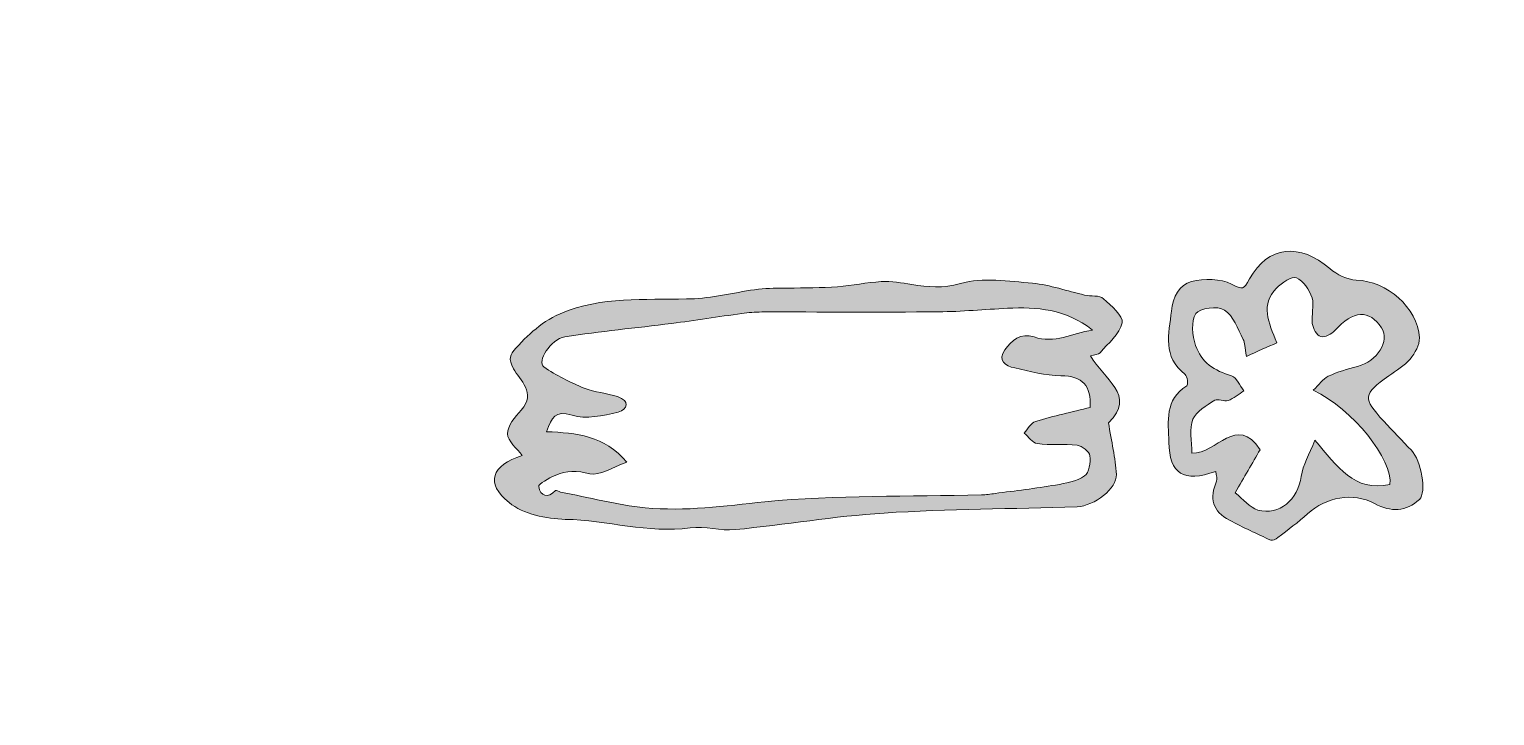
# Model space of a CAD drawing. Header units: inches. Extents: x 2.8 to 15.2, y 2.3 to 21.7.
# Drawn here: x 9.408 to 12.658, y 18.287 to 19.808 of the extents above; entities that cross this region are included whole.
import ezdxf

# ---------------------------------------------------------------- set-up
doc = ezdxf.new("R2010")
doc.units = ezdxf.units.IN
doc.header["$MEASUREMENT"] = 0
doc.layers.add('Layer 1', color=7, linetype='Continuous')

# ---------------------------------------------------------------- blocks, each defined once
blk = doc.blocks.new('block 2')
at = {"layer": 'Layer 1', "lineweight": 0}
blk.add_open_spline([(2.7778, 21.7431), (6.9259, 21.7431), (11.0741, 21.7431), (15.2222, 21.7431), (15.2222, 15.2477), (15.2222, 8.7523), (15.2222, 2.2569), (11.0741, 2.2569), (6.9259, 2.2569), (2.7778, 2.2569), (2.7778, 8.7523), (2.7778, 15.2477), (2.7778, 21.7431)], degree=3, knots=[0, 0, 0, 0, 1, 1, 1, 2, 2, 2, 3, 3, 3, 4, 4, 4, 4], dxfattribs=at)
blk = doc.blocks.new('block 30')
at = {"layer": 'Layer 1', "lineweight": 0}
blk.add_open_spline([(11.7615, 19.0843), (11.7706, 19.0871), (11.7791, 19.087), (11.7827, 19.0912), (11.8007, 19.1125), (11.826, 19.1329), (11.8314, 19.1575), (11.8346, 19.1721), (11.8077, 19.1962), (11.7902, 19.2112), (11.7808, 19.2192), (11.7624, 19.2162), (11.7483, 19.2193), (11.7099, 19.228), (11.672, 19.2417), (11.6331, 19.2453), (11.5798, 19.2503), (11.5226, 19.2589), (11.4731, 19.2449), (11.4338, 19.2337), (11.4013, 19.2369), (11.3651, 19.2426), (11.3427, 19.2462), (11.3198, 19.2501), (11.2974, 19.249), (11.265, 19.2474), (11.2331, 19.2399), (11.2007, 19.2376), (11.1642, 19.235), (11.1274, 19.2353), (11.0907, 19.2344), (11.0689, 19.2339), (11.0469, 19.2352), (11.0255, 19.2324), (10.9779, 19.2262), (10.9308, 19.2135), (10.8831, 19.2112), (10.7895, 19.2067), (10.6963, 19.2182), (10.6033, 19.1851), (10.553, 19.1671), (10.5201, 19.1377), (10.4873, 19.1015), (10.4736, 19.0864), (10.4699, 19.0789), (10.4822, 19.0558), (10.4954, 19.031), (10.534, 19.0024), (10.4988, 18.9643), (10.4851, 18.9494), (10.4685, 18.9293), (10.4687, 18.9118), (10.4688, 18.8955), (10.4897, 18.8795), (10.5012, 18.8637), (10.4333, 18.8419), (10.4184, 18.8027), (10.4724, 18.7591), (10.5038, 18.7337), (10.5545, 18.723), (10.5968, 18.7221), (10.6896, 18.7202), (10.7799, 18.6904), (10.8738, 18.7033), (10.9063, 18.7078), (10.9408, 18.696), (10.9736, 18.6993), (11.0839, 18.7101), (11.1934, 18.729), (11.3038, 18.7361), (11.4461, 18.7451), (11.589, 18.7452), (11.7315, 18.7502), (11.7706, 18.7516), (11.8204, 18.791), (11.8188, 18.8214), (11.8167, 18.8583), (11.8078, 18.8948), (11.8011, 18.9363), (11.8644, 18.9965), (11.7896, 19.034), (11.7615, 19.0843)], degree=3, knots=[0, 0, 0, 0, 1, 1, 1, 2, 2, 2, 3, 3, 3, 4, 4, 4, 5, 5, 5, 6, 6, 6, 7, 7, 7, 8, 8, 8, 9, 9, 9, 10, 10, 10, 11, 11, 11, 12, 12, 12, 13, 13, 13, 14, 14, 14, 15, 15, 15, 16, 16, 16, 17, 17, 17, 18, 18, 18, 19, 19, 19, 20, 20, 20, 21, 21, 21, 22, 22, 22, 23, 23, 23, 24, 24, 24, 25, 25, 25, 26, 26, 26, 27, 27, 27, 27], dxfattribs=at)
blk = doc.blocks.new('block 32')
at = {"layer": 'Layer 1', "lineweight": 0}
blk.add_open_spline([(12.0392, 18.8285), (12.0402, 18.8185), (12.043, 18.8118), (12.041, 18.8071), (12.0247, 18.7693), (12.0319, 18.7394), (12.0696, 18.72), (12.0997, 18.7045), (12.1304, 18.6898), (12.1613, 18.6759), (12.165, 18.6742), (12.1725, 18.6783), (12.1767, 18.6816), (12.199, 18.6988), (12.2218, 18.7156), (12.2427, 18.7345), (12.2833, 18.7712), (12.3427, 18.7832), (12.3911, 18.7572), (12.4282, 18.7374), (12.4609, 18.7393), (12.4907, 18.7664), (12.5074, 18.7816), (12.4939, 18.853), (12.473, 18.8751), (12.4525, 18.8967), (12.4318, 18.9181), (12.4115, 18.9399), (12.3642, 18.9907), (12.3654, 18.9996), (12.4229, 19.0403), (12.4393, 19.0519), (12.4574, 19.0625), (12.4701, 19.0775), (12.4808, 19.0901), (12.4916, 19.1089), (12.4906, 19.1241), (12.4861, 19.1928), (12.419, 19.2496), (12.3506, 19.2524), (12.3306, 19.2532), (12.3077, 19.2645), (12.2921, 19.278), (12.2261, 19.3354), (12.1546, 19.3287), (12.114, 19.2549), (12.101, 19.2313), (12.0991, 19.2308), (12.0742, 19.2434), (12.0495, 19.2559), (12.0135, 19.2558), (11.9854, 19.2491), (11.9577, 19.2425), (11.9444, 19.2153), (11.9409, 19.1839), (11.9352, 19.1332), (11.9207, 19.0824), (11.9709, 19.0435), (11.9762, 19.0394), (11.9781, 19.0197), (11.9751, 19.0179), (11.925, 18.9877), (11.9339, 18.9394), (11.935, 18.8934), (11.9366, 18.8227), (11.9673, 18.8026), (12.0392, 18.8285)], degree=3, knots=[0, 0, 0, 0, 1, 1, 1, 2, 2, 2, 3, 3, 3, 4, 4, 4, 5, 5, 5, 6, 6, 6, 7, 7, 7, 8, 8, 8, 9, 9, 9, 10, 10, 10, 11, 11, 11, 12, 12, 12, 13, 13, 13, 14, 14, 14, 15, 15, 15, 16, 16, 16, 17, 17, 17, 18, 18, 18, 19, 19, 19, 20, 20, 20, 21, 21, 21, 22, 22, 22, 22], dxfattribs=at)
blk = doc.blocks.new('block 117')
at = {"layer": 'Layer 1', "lineweight": 0}
blk.add_open_spline([(11.7615, 19.0843), (11.7896, 19.034), (11.8644, 18.9965), (11.8011, 18.9363), (11.8078, 18.8948), (11.8167, 18.8583), (11.8188, 18.8214), (11.8204, 18.791), (11.7706, 18.7516), (11.7315, 18.7502), (11.589, 18.7452), (11.4461, 18.7451), (11.3038, 18.7361), (11.1934, 18.729), (11.0839, 18.7101), (10.9736, 18.6993), (10.9408, 18.696), (10.9063, 18.7078), (10.8738, 18.7033), (10.7799, 18.6904), (10.6896, 18.7202), (10.5968, 18.7221), (10.5545, 18.723), (10.5038, 18.7337), (10.4724, 18.7591), (10.4184, 18.8027), (10.4333, 18.8419), (10.5012, 18.8637), (10.4897, 18.8795), (10.4688, 18.8955), (10.4687, 18.9118), (10.4685, 18.9293), (10.4851, 18.9494), (10.4988, 18.9643), (10.534, 19.0024), (10.4954, 19.031), (10.4822, 19.0558), (10.4699, 19.0789), (10.4736, 19.0864), (10.4873, 19.1015), (10.5201, 19.1377), (10.553, 19.1671), (10.6033, 19.1851), (10.6963, 19.2182), (10.7895, 19.2067), (10.8831, 19.2112), (10.9308, 19.2135), (10.9779, 19.2262), (11.0255, 19.2324), (11.0469, 19.2352), (11.0689, 19.2339), (11.0907, 19.2344), (11.1274, 19.2353), (11.1642, 19.235), (11.2007, 19.2376), (11.2331, 19.2399), (11.265, 19.2474), (11.2974, 19.249), (11.3198, 19.2501), (11.3427, 19.2462), (11.3651, 19.2426), (11.4013, 19.2369), (11.4338, 19.2337), (11.4731, 19.2449), (11.5226, 19.2589), (11.5798, 19.2503), (11.6331, 19.2453), (11.672, 19.2417), (11.7099, 19.228), (11.7483, 19.2193), (11.7624, 19.2162), (11.7808, 19.2192), (11.7902, 19.2112), (11.8077, 19.1962), (11.8346, 19.1721), (11.8314, 19.1575), (11.826, 19.1329), (11.8007, 19.1125), (11.7827, 19.0912), (11.7791, 19.087), (11.7706, 19.0871), (11.7615, 19.0843)], degree=3, knots=[0, 0, 0, 0, 1, 1, 1, 2, 2, 2, 3, 3, 3, 4, 4, 4, 5, 5, 5, 6, 6, 6, 7, 7, 7, 8, 8, 8, 9, 9, 9, 10, 10, 10, 11, 11, 11, 12, 12, 12, 13, 13, 13, 14, 14, 14, 15, 15, 15, 16, 16, 16, 17, 17, 17, 18, 18, 18, 19, 19, 19, 20, 20, 20, 21, 21, 21, 22, 22, 22, 23, 23, 23, 24, 24, 24, 25, 25, 25, 26, 26, 26, 27, 27, 27, 27], dxfattribs=at)
blk = doc.blocks.new('block 118')
at = {"layer": 'Layer 1', "lineweight": 0}
blk.add_open_spline([(10.7335, 18.849), (10.7, 18.8375), (10.6727, 18.8179), (10.6515, 18.8232), (10.6231, 18.8302), (10.5991, 18.8308), (10.5743, 18.8195), (10.5605, 18.8133), (10.5367, 18.8008), (10.5378, 18.795), (10.5419, 18.7736), (10.5572, 18.7674), (10.5753, 18.786), (10.5766, 18.7872), (10.5825, 18.7833), (10.5863, 18.7826), (10.6488, 18.7706), (10.7109, 18.7541), (10.774, 18.7479), (10.8625, 18.7391), (10.9503, 18.7519), (11.039, 18.7608), (11.198, 18.7767), (11.3591, 18.7721), (11.5193, 18.7762), (11.5295, 18.7765), (11.5398, 18.7781), (11.55, 18.7794), (11.5947, 18.7855), (11.6395, 18.7906), (11.6839, 18.7982), (11.7061, 18.802), (11.7301, 18.8064), (11.7482, 18.8184), (11.7582, 18.825), (11.762, 18.8483), (11.7601, 18.8629), (11.7588, 18.8721), (11.7425, 18.8848), (11.7318, 18.8862), (11.7026, 18.8899), (11.6726, 18.8862), (11.6435, 18.89), (11.6329, 18.8913), (11.6239, 18.9053), (11.6141, 18.9135), (11.6225, 18.9223), (11.6295, 18.936), (11.6397, 18.9391), (11.6797, 18.9513), (11.7208, 18.9602), (11.7608, 18.9702), (11.7627, 19.0178), (11.7446, 19.0403), (11.6957, 19.0404), (11.6615, 19.0404), (11.6272, 19.0504), (11.5933, 19.0576), (11.572, 19.062), (11.5553, 19.0747), (11.5712, 19.0975), (11.5858, 19.1184), (11.6062, 19.1364), (11.6362, 19.1264), (11.6817, 19.1112), (11.7202, 19.1342), (11.7659, 19.1416), (11.7055, 19.189), (11.6421, 19.1929), (11.5773, 19.1899), (11.5264, 19.1875), (11.4755, 19.1825), (11.4246, 19.1821), (11.2938, 19.181), (11.1631, 19.1819), (11.0323, 19.1817), (11.0176, 19.1817), (11.0028, 19.1804), (10.9882, 19.1784), (10.9363, 19.1713), (10.8845, 19.1629), (10.8326, 19.1563), (10.7537, 19.1462), (10.6744, 19.139), (10.5959, 19.1266), (10.5639, 19.1215), (10.5333, 19.0715), (10.5493, 19.0601), (10.5766, 19.0407), (10.6077, 19.0256), (10.6388, 19.0129), (10.6621, 19.0034), (10.6887, 19.0021), (10.7128, 18.9941), (10.7404, 18.985), (10.7361, 18.9655), (10.7138, 18.96), (10.6807, 18.9519), (10.6424, 18.9434), (10.6117, 18.9527), (10.5735, 18.9642), (10.5669, 18.9483), (10.5555, 18.9164), (10.6212, 18.9136), (10.683, 18.9082), (10.7335, 18.849)], degree=3, knots=[0, 0, 0, 0, 1, 1, 1, 2, 2, 2, 3, 3, 3, 4, 4, 4, 5, 5, 5, 6, 6, 6, 7, 7, 7, 8, 8, 8, 9, 9, 9, 10, 10, 10, 11, 11, 11, 12, 12, 12, 13, 13, 13, 14, 14, 14, 15, 15, 15, 16, 16, 16, 17, 17, 17, 18, 18, 18, 19, 19, 19, 20, 20, 20, 21, 21, 21, 22, 22, 22, 23, 23, 23, 24, 24, 24, 25, 25, 25, 26, 26, 26, 27, 27, 27, 28, 28, 28, 29, 29, 29, 30, 30, 30, 31, 31, 31, 32, 32, 32, 33, 33, 33, 34, 34, 34, 35, 35, 35, 35], dxfattribs=at)
blk = doc.blocks.new('block 119')
at = {"layer": 'Layer 1', "true_color": 0xffffff}
h = blk.add_hatch(color=7, dxfattribs=at)
h.dxf.hatch_style = 2
edge = h.paths.add_edge_path()
edge.add_spline(control_points=[(11.7615, 19.0843), (11.7896, 19.034), (11.8644, 18.9965), (11.8011, 18.9363), (11.8078, 18.8948), (11.8167, 18.8583), (11.8188, 18.8214), (11.8204, 18.791), (11.7706, 18.7516), (11.7315, 18.7502), (11.589, 18.7452), (11.4461, 18.7451), (11.3038, 18.7361), (11.1934, 18.729), (11.0839, 18.7101), (10.9736, 18.6993), (10.9408, 18.696), (10.9063, 18.7078), (10.8738, 18.7033), (10.7799, 18.6904), (10.6896, 18.7202), (10.5968, 18.7221), (10.5545, 18.723), (10.5038, 18.7337), (10.4724, 18.7591), (10.4184, 18.8027), (10.4333, 18.8419), (10.5012, 18.8637), (10.4897, 18.8795), (10.4688, 18.8955), (10.4687, 18.9118), (10.4685, 18.9293), (10.4851, 18.9494), (10.4988, 18.9643), (10.534, 19.0024), (10.4954, 19.031), (10.4822, 19.0558), (10.4699, 19.0789), (10.4736, 19.0864), (10.4873, 19.1015), (10.5201, 19.1377), (10.553, 19.1671), (10.6033, 19.1851), (10.6963, 19.2182), (10.7895, 19.2067), (10.8831, 19.2112), (10.9308, 19.2135), (10.9779, 19.2262), (11.0255, 19.2324), (11.0469, 19.2352), (11.0689, 19.2339), (11.0907, 19.2344), (11.1274, 19.2353), (11.1642, 19.235), (11.2007, 19.2376), (11.2331, 19.2399), (11.265, 19.2474), (11.2974, 19.249), (11.3198, 19.2501), (11.3427, 19.2462), (11.3651, 19.2426), (11.4013, 19.2369), (11.4338, 19.2337), (11.4731, 19.2449), (11.5226, 19.2589), (11.5798, 19.2503), (11.6331, 19.2453), (11.672, 19.2417), (11.7099, 19.228), (11.7483, 19.2193), (11.7624, 19.2162), (11.7808, 19.2192), (11.7902, 19.2112), (11.8077, 19.1962), (11.8346, 19.1721), (11.8314, 19.1575), (11.826, 19.1329), (11.8007, 19.1125), (11.7827, 19.0912), (11.7791, 19.087), (11.7706, 19.0871), (11.7615, 19.0843)], knot_values=[0, 0, 0, 0, 1, 1, 1, 2, 2, 2, 3, 3, 3, 4, 4, 4, 5, 5, 5, 6, 6, 6, 7, 7, 7, 8, 8, 8, 9, 9, 9, 10, 10, 10, 11, 11, 11, 12, 12, 12, 13, 13, 13, 14, 14, 14, 15, 15, 15, 16, 16, 16, 17, 17, 17, 18, 18, 18, 19, 19, 19, 20, 20, 20, 21, 21, 21, 22, 22, 22, 23, 23, 23, 24, 24, 24, 25, 25, 25, 26, 26, 26, 27, 27, 27, 27], degree=3, periodic=1)
edge = h.paths.add_edge_path()
edge.add_spline(control_points=[(10.7335, 18.849), (10.7, 18.8375), (10.6727, 18.8179), (10.6515, 18.8232), (10.6231, 18.8302), (10.5991, 18.8308), (10.5743, 18.8195), (10.5605, 18.8133), (10.5367, 18.8008), (10.5378, 18.795), (10.5419, 18.7736), (10.5572, 18.7674), (10.5753, 18.786), (10.5766, 18.7872), (10.5825, 18.7833), (10.5863, 18.7826), (10.6488, 18.7706), (10.7109, 18.7541), (10.774, 18.7479), (10.8625, 18.7391), (10.9503, 18.7519), (11.039, 18.7608), (11.198, 18.7767), (11.3591, 18.7721), (11.5193, 18.7762), (11.5295, 18.7765), (11.5398, 18.7781), (11.55, 18.7794), (11.5947, 18.7855), (11.6395, 18.7906), (11.6839, 18.7982), (11.7061, 18.802), (11.7301, 18.8064), (11.7482, 18.8184), (11.7582, 18.825), (11.762, 18.8483), (11.7601, 18.8629), (11.7588, 18.8721), (11.7425, 18.8848), (11.7318, 18.8862), (11.7026, 18.8899), (11.6726, 18.8862), (11.6435, 18.89), (11.6329, 18.8913), (11.6239, 18.9053), (11.6141, 18.9135), (11.6225, 18.9223), (11.6295, 18.936), (11.6397, 18.9391), (11.6797, 18.9513), (11.7208, 18.9602), (11.7608, 18.9702), (11.7627, 19.0178), (11.7446, 19.0403), (11.6957, 19.0404), (11.6615, 19.0404), (11.6272, 19.0504), (11.5933, 19.0576), (11.572, 19.062), (11.5553, 19.0747), (11.5712, 19.0975), (11.5858, 19.1184), (11.6062, 19.1364), (11.6362, 19.1264), (11.6817, 19.1112), (11.7202, 19.1342), (11.7659, 19.1416), (11.7055, 19.189), (11.6421, 19.1929), (11.5773, 19.1899), (11.5264, 19.1875), (11.4755, 19.1825), (11.4246, 19.1821), (11.2938, 19.181), (11.1631, 19.1819), (11.0323, 19.1817), (11.0176, 19.1817), (11.0028, 19.1804), (10.9882, 19.1784), (10.9363, 19.1713), (10.8845, 19.1629), (10.8326, 19.1563), (10.7537, 19.1462), (10.6744, 19.139), (10.5959, 19.1266), (10.5639, 19.1215), (10.5333, 19.0715), (10.5493, 19.0601), (10.5766, 19.0407), (10.6077, 19.0256), (10.6388, 19.0129), (10.6621, 19.0034), (10.6887, 19.0021), (10.7128, 18.9941), (10.7404, 18.985), (10.7361, 18.9655), (10.7138, 18.96), (10.6807, 18.9519), (10.6424, 18.9434), (10.6117, 18.9527), (10.5735, 18.9642), (10.5669, 18.9483), (10.5555, 18.9164), (10.6212, 18.9136), (10.683, 18.9082), (10.7335, 18.849)], knot_values=[0, 0, 0, 0, 1, 1, 1, 2, 2, 2, 3, 3, 3, 4, 4, 4, 5, 5, 5, 6, 6, 6, 7, 7, 7, 8, 8, 8, 9, 9, 9, 10, 10, 10, 11, 11, 11, 12, 12, 12, 13, 13, 13, 14, 14, 14, 15, 15, 15, 16, 16, 16, 17, 17, 17, 18, 18, 18, 19, 19, 19, 20, 20, 20, 21, 21, 21, 22, 22, 22, 23, 23, 23, 24, 24, 24, 25, 25, 25, 26, 26, 26, 27, 27, 27, 28, 28, 28, 29, 29, 29, 30, 30, 30, 31, 31, 31, 32, 32, 32, 33, 33, 33, 34, 34, 34, 35, 35, 35, 35], degree=3, periodic=1)
at = {"layer": 'Layer 1', "lineweight": 0}
for points, knots in [([(11.7615, 19.0843), (11.7896, 19.034), (11.8644, 18.9965), (11.8011, 18.9363), (11.8078, 18.8948), (11.8167, 18.8583), (11.8188, 18.8214), (11.8204, 18.791), (11.7706, 18.7516), (11.7315, 18.7502), (11.589, 18.7452), (11.4461, 18.7451), (11.3038, 18.7361), (11.1934, 18.729), (11.0839, 18.7101), (10.9736, 18.6993), (10.9408, 18.696), (10.9063, 18.7078), (10.8738, 18.7033), (10.7799, 18.6904), (10.6896, 18.7202), (10.5968, 18.7221), (10.5545, 18.723), (10.5038, 18.7337), (10.4724, 18.7591), (10.4184, 18.8027), (10.4333, 18.8419), (10.5012, 18.8637), (10.4897, 18.8795), (10.4688, 18.8955), (10.4687, 18.9118), (10.4685, 18.9293), (10.4851, 18.9494), (10.4988, 18.9643), (10.534, 19.0024), (10.4954, 19.031), (10.4822, 19.0558), (10.4699, 19.0789), (10.4736, 19.0864), (10.4873, 19.1015), (10.5201, 19.1377), (10.553, 19.1671), (10.6033, 19.1851), (10.6963, 19.2182), (10.7895, 19.2067), (10.8831, 19.2112), (10.9308, 19.2135), (10.9779, 19.2262), (11.0255, 19.2324), (11.0469, 19.2352), (11.0689, 19.2339), (11.0907, 19.2344), (11.1274, 19.2353), (11.1642, 19.235), (11.2007, 19.2376), (11.2331, 19.2399), (11.265, 19.2474), (11.2974, 19.249), (11.3198, 19.2501), (11.3427, 19.2462), (11.3651, 19.2426), (11.4013, 19.2369), (11.4338, 19.2337), (11.4731, 19.2449), (11.5226, 19.2589), (11.5798, 19.2503), (11.6331, 19.2453), (11.672, 19.2417), (11.7099, 19.228), (11.7483, 19.2193), (11.7624, 19.2162), (11.7808, 19.2192), (11.7902, 19.2112), (11.8077, 19.1962), (11.8346, 19.1721), (11.8314, 19.1575), (11.826, 19.1329), (11.8007, 19.1125), (11.7827, 19.0912), (11.7791, 19.087), (11.7706, 19.0871), (11.7615, 19.0843)], [0, 0, 0, 0, 1, 1, 1, 2, 2, 2, 3, 3, 3, 4, 4, 4, 5, 5, 5, 6, 6, 6, 7, 7, 7, 8, 8, 8, 9, 9, 9, 10, 10, 10, 11, 11, 11, 12, 12, 12, 13, 13, 13, 14, 14, 14, 15, 15, 15, 16, 16, 16, 17, 17, 17, 18, 18, 18, 19, 19, 19, 20, 20, 20, 21, 21, 21, 22, 22, 22, 23, 23, 23, 24, 24, 24, 25, 25, 25, 26, 26, 26, 27, 27, 27, 27]), ([(10.7335, 18.849), (10.7, 18.8375), (10.6727, 18.8179), (10.6515, 18.8232), (10.6231, 18.8302), (10.5991, 18.8308), (10.5743, 18.8195), (10.5605, 18.8133), (10.5367, 18.8008), (10.5378, 18.795), (10.5419, 18.7736), (10.5572, 18.7674), (10.5753, 18.786), (10.5766, 18.7872), (10.5825, 18.7833), (10.5863, 18.7826), (10.6488, 18.7706), (10.7109, 18.7541), (10.774, 18.7479), (10.8625, 18.7391), (10.9503, 18.7519), (11.039, 18.7608), (11.198, 18.7767), (11.3591, 18.7721), (11.5193, 18.7762), (11.5295, 18.7765), (11.5398, 18.7781), (11.55, 18.7794), (11.5947, 18.7855), (11.6395, 18.7906), (11.6839, 18.7982), (11.7061, 18.802), (11.7301, 18.8064), (11.7482, 18.8184), (11.7582, 18.825), (11.762, 18.8483), (11.7601, 18.8629), (11.7588, 18.8721), (11.7425, 18.8848), (11.7318, 18.8862), (11.7026, 18.8899), (11.6726, 18.8862), (11.6435, 18.89), (11.6329, 18.8913), (11.6239, 18.9053), (11.6141, 18.9135), (11.6225, 18.9223), (11.6295, 18.936), (11.6397, 18.9391), (11.6797, 18.9513), (11.7208, 18.9602), (11.7608, 18.9702), (11.7627, 19.0178), (11.7446, 19.0403), (11.6957, 19.0404), (11.6615, 19.0404), (11.6272, 19.0504), (11.5933, 19.0576), (11.572, 19.062), (11.5553, 19.0747), (11.5712, 19.0975), (11.5858, 19.1184), (11.6062, 19.1364), (11.6362, 19.1264), (11.6817, 19.1112), (11.7202, 19.1342), (11.7659, 19.1416), (11.7055, 19.189), (11.6421, 19.1929), (11.5773, 19.1899), (11.5264, 19.1875), (11.4755, 19.1825), (11.4246, 19.1821), (11.2938, 19.181), (11.1631, 19.1819), (11.0323, 19.1817), (11.0176, 19.1817), (11.0028, 19.1804), (10.9882, 19.1784), (10.9363, 19.1713), (10.8845, 19.1629), (10.8326, 19.1563), (10.7537, 19.1462), (10.6744, 19.139), (10.5959, 19.1266), (10.5639, 19.1215), (10.5333, 19.0715), (10.5493, 19.0601), (10.5766, 19.0407), (10.6077, 19.0256), (10.6388, 19.0129), (10.6621, 19.0034), (10.6887, 19.0021), (10.7128, 18.9941), (10.7404, 18.985), (10.7361, 18.9655), (10.7138, 18.96), (10.6807, 18.9519), (10.6424, 18.9434), (10.6117, 18.9527), (10.5735, 18.9642), (10.5669, 18.9483), (10.5555, 18.9164), (10.6212, 18.9136), (10.683, 18.9082), (10.7335, 18.849)], [0, 0, 0, 0, 1, 1, 1, 2, 2, 2, 3, 3, 3, 4, 4, 4, 5, 5, 5, 6, 6, 6, 7, 7, 7, 8, 8, 8, 9, 9, 9, 10, 10, 10, 11, 11, 11, 12, 12, 12, 13, 13, 13, 14, 14, 14, 15, 15, 15, 16, 16, 16, 17, 17, 17, 18, 18, 18, 19, 19, 19, 20, 20, 20, 21, 21, 21, 22, 22, 22, 23, 23, 23, 24, 24, 24, 25, 25, 25, 26, 26, 26, 27, 27, 27, 28, 28, 28, 29, 29, 29, 30, 30, 30, 31, 31, 31, 32, 32, 32, 33, 33, 33, 34, 34, 34, 35, 35, 35, 35])]:
    blk.add_open_spline(points, degree=3, knots=knots, dxfattribs=at)
blk = doc.blocks.new('block 123')
at = {"layer": 'Layer 1', "lineweight": 0}
blk.add_open_spline([(12.0392, 18.8285), (11.9673, 18.8026), (11.9366, 18.8227), (11.935, 18.8934), (11.9339, 18.9394), (11.925, 18.9877), (11.9751, 19.0179), (11.9781, 19.0197), (11.9762, 19.0394), (11.9709, 19.0435), (11.9207, 19.0824), (11.9352, 19.1332), (11.9409, 19.1839), (11.9444, 19.2153), (11.9577, 19.2425), (11.9854, 19.2491), (12.0135, 19.2558), (12.0495, 19.2559), (12.0742, 19.2434), (12.0991, 19.2308), (12.101, 19.2313), (12.114, 19.2549), (12.1546, 19.3287), (12.2261, 19.3354), (12.2921, 19.278), (12.3077, 19.2645), (12.3306, 19.2532), (12.3506, 19.2524), (12.419, 19.2496), (12.4861, 19.1928), (12.4906, 19.1241), (12.4916, 19.1089), (12.4808, 19.0901), (12.4701, 19.0775), (12.4574, 19.0625), (12.4393, 19.0519), (12.4229, 19.0403), (12.3654, 18.9996), (12.3642, 18.9907), (12.4115, 18.9399), (12.4318, 18.9181), (12.4525, 18.8967), (12.473, 18.8751), (12.4939, 18.853), (12.5074, 18.7816), (12.4907, 18.7664), (12.4609, 18.7393), (12.4282, 18.7374), (12.3911, 18.7572), (12.3427, 18.7832), (12.2833, 18.7712), (12.2427, 18.7345), (12.2218, 18.7156), (12.199, 18.6988), (12.1767, 18.6816), (12.1725, 18.6783), (12.165, 18.6742), (12.1613, 18.6759), (12.1304, 18.6898), (12.0997, 18.7045), (12.0696, 18.72), (12.0319, 18.7394), (12.0247, 18.7693), (12.041, 18.8071), (12.043, 18.8118), (12.0402, 18.8185), (12.0392, 18.8285)], degree=3, knots=[0, 0, 0, 0, 1, 1, 1, 2, 2, 2, 3, 3, 3, 4, 4, 4, 5, 5, 5, 6, 6, 6, 7, 7, 7, 8, 8, 8, 9, 9, 9, 10, 10, 10, 11, 11, 11, 12, 12, 12, 13, 13, 13, 14, 14, 14, 15, 15, 15, 16, 16, 16, 17, 17, 17, 18, 18, 18, 19, 19, 19, 20, 20, 20, 21, 21, 21, 22, 22, 22, 22], dxfattribs=at)
blk = doc.blocks.new('block 124')
at = {"layer": 'Layer 1', "lineweight": 0}
blk.add_open_spline([(12.4252, 18.7992), (12.4328, 18.8536), (12.3433, 18.9663), (12.2553, 19.0082), (12.268, 19.0205), (12.2765, 19.0336), (12.2885, 19.0393), (12.3088, 19.049), (12.3311, 19.0551), (12.353, 19.061), (12.3975, 19.0728), (12.4256, 19.1171), (12.4065, 19.1468), (12.3801, 19.1881), (12.3428, 19.1853), (12.3036, 19.1411), (12.2962, 19.1328), (12.2804, 19.1245), (12.2717, 19.1272), (12.2631, 19.1298), (12.2547, 19.1455), (12.2531, 19.1564), (12.2505, 19.175), (12.258, 19.1959), (12.2525, 19.213), (12.2468, 19.2304), (12.2333, 19.251), (12.2179, 19.2574), (12.2078, 19.2616), (12.1852, 19.2462), (12.1735, 19.2343), (12.1384, 19.1984), (12.1551, 19.1592), (12.1748, 19.1135), (12.1534, 19.104), (12.1321, 19.0945), (12.107, 19.0833), (12.1034, 19.1041), (12.1039, 19.1138), (12.0999, 19.1211), (12.0875, 19.1441), (12.0782, 19.1736), (12.0585, 19.1861), (12.0436, 19.1955), (12.0031, 19.1905), (11.9948, 19.178), (11.9837, 19.1614), (11.9873, 19.1296), (11.9945, 19.1075), (12.0063, 19.0709), (12.0364, 19.0511), (12.0741, 19.0401), (12.0855, 19.0368), (12.0925, 19.0182), (12.1014, 19.0066), (12.09, 18.9994), (12.0792, 18.9899), (12.0667, 18.9855), (12.0578, 18.9824), (12.0438, 18.9904), (12.0368, 18.986), (12.0186, 18.9744), (11.9954, 18.9617), (11.9882, 18.9438), (11.9799, 18.9229), (11.9863, 18.896), (11.9863, 18.8685), (12.0413, 18.8677), (12.0855, 18.9559), (12.1374, 18.8765), (12.1201, 18.8467), (12.1021, 18.8158), (12.082, 18.781), (12.1001, 18.7668), (12.1144, 18.7479), (12.1326, 18.7428), (12.1804, 18.7294), (12.2213, 18.7661), (12.2285, 18.8174), (12.232, 18.8423), (12.2464, 18.8658), (12.2587, 18.8973), (12.3101, 18.8391), (12.3457, 18.7818), (12.4252, 18.7992)], degree=3, knots=[0, 0, 0, 0, 1, 1, 1, 2, 2, 2, 3, 3, 3, 4, 4, 4, 5, 5, 5, 6, 6, 6, 7, 7, 7, 8, 8, 8, 9, 9, 9, 10, 10, 10, 11, 11, 11, 12, 12, 12, 13, 13, 13, 14, 14, 14, 15, 15, 15, 16, 16, 16, 17, 17, 17, 18, 18, 18, 19, 19, 19, 20, 20, 20, 21, 21, 21, 22, 22, 22, 23, 23, 23, 24, 24, 24, 25, 25, 25, 26, 26, 26, 27, 27, 27, 28, 28, 28, 28], dxfattribs=at)
blk = doc.blocks.new('block 125')
at = {"layer": 'Layer 1', "true_color": 0xffffff}
h = blk.add_hatch(color=7, dxfattribs=at)
h.dxf.hatch_style = 2
edge = h.paths.add_edge_path()
edge.add_spline(control_points=[(12.0392, 18.8285), (11.9673, 18.8026), (11.9366, 18.8227), (11.935, 18.8934), (11.9339, 18.9394), (11.925, 18.9877), (11.9751, 19.0179), (11.9781, 19.0197), (11.9762, 19.0394), (11.9709, 19.0435), (11.9207, 19.0824), (11.9352, 19.1332), (11.9409, 19.1839), (11.9444, 19.2153), (11.9577, 19.2425), (11.9854, 19.2491), (12.0135, 19.2558), (12.0495, 19.2559), (12.0742, 19.2434), (12.0991, 19.2308), (12.101, 19.2313), (12.114, 19.2549), (12.1546, 19.3287), (12.2261, 19.3354), (12.2921, 19.278), (12.3077, 19.2645), (12.3306, 19.2532), (12.3506, 19.2524), (12.419, 19.2496), (12.4861, 19.1928), (12.4906, 19.1241), (12.4916, 19.1089), (12.4808, 19.0901), (12.4701, 19.0775), (12.4574, 19.0625), (12.4393, 19.0519), (12.4229, 19.0403), (12.3654, 18.9996), (12.3642, 18.9907), (12.4115, 18.9399), (12.4318, 18.9181), (12.4525, 18.8967), (12.473, 18.8751), (12.4939, 18.853), (12.5074, 18.7816), (12.4907, 18.7664), (12.4609, 18.7393), (12.4282, 18.7374), (12.3911, 18.7572), (12.3427, 18.7832), (12.2833, 18.7712), (12.2427, 18.7345), (12.2218, 18.7156), (12.199, 18.6988), (12.1767, 18.6816), (12.1725, 18.6783), (12.165, 18.6742), (12.1613, 18.6759), (12.1304, 18.6898), (12.0997, 18.7045), (12.0696, 18.72), (12.0319, 18.7394), (12.0247, 18.7693), (12.041, 18.8071), (12.043, 18.8118), (12.0402, 18.8185), (12.0392, 18.8285)], knot_values=[0, 0, 0, 0, 1, 1, 1, 2, 2, 2, 3, 3, 3, 4, 4, 4, 5, 5, 5, 6, 6, 6, 7, 7, 7, 8, 8, 8, 9, 9, 9, 10, 10, 10, 11, 11, 11, 12, 12, 12, 13, 13, 13, 14, 14, 14, 15, 15, 15, 16, 16, 16, 17, 17, 17, 18, 18, 18, 19, 19, 19, 20, 20, 20, 21, 21, 21, 22, 22, 22, 22], degree=3, periodic=1)
edge = h.paths.add_edge_path()
edge.add_spline(control_points=[(12.4252, 18.7992), (12.4328, 18.8536), (12.3433, 18.9663), (12.2553, 19.0082), (12.268, 19.0205), (12.2765, 19.0336), (12.2885, 19.0393), (12.3088, 19.049), (12.3311, 19.0551), (12.353, 19.061), (12.3975, 19.0728), (12.4256, 19.1171), (12.4065, 19.1468), (12.3801, 19.1881), (12.3428, 19.1853), (12.3036, 19.1411), (12.2962, 19.1328), (12.2804, 19.1245), (12.2717, 19.1272), (12.2631, 19.1298), (12.2547, 19.1455), (12.2531, 19.1564), (12.2505, 19.175), (12.258, 19.1959), (12.2525, 19.213), (12.2468, 19.2304), (12.2333, 19.251), (12.2179, 19.2574), (12.2078, 19.2616), (12.1852, 19.2462), (12.1735, 19.2343), (12.1384, 19.1984), (12.1551, 19.1592), (12.1748, 19.1135), (12.1534, 19.104), (12.1321, 19.0945), (12.107, 19.0833), (12.1034, 19.1041), (12.1039, 19.1138), (12.0999, 19.1211), (12.0875, 19.1441), (12.0782, 19.1736), (12.0585, 19.1861), (12.0436, 19.1955), (12.0031, 19.1905), (11.9948, 19.178), (11.9837, 19.1614), (11.9873, 19.1296), (11.9945, 19.1075), (12.0063, 19.0709), (12.0364, 19.0511), (12.0741, 19.0401), (12.0855, 19.0368), (12.0925, 19.0182), (12.1014, 19.0066), (12.09, 18.9994), (12.0792, 18.9899), (12.0667, 18.9855), (12.0578, 18.9824), (12.0438, 18.9904), (12.0368, 18.986), (12.0186, 18.9744), (11.9954, 18.9617), (11.9882, 18.9438), (11.9799, 18.9229), (11.9863, 18.896), (11.9863, 18.8685), (12.0413, 18.8677), (12.0855, 18.9559), (12.1374, 18.8765), (12.1201, 18.8467), (12.1021, 18.8158), (12.082, 18.781), (12.1001, 18.7668), (12.1144, 18.7479), (12.1326, 18.7428), (12.1804, 18.7294), (12.2213, 18.7661), (12.2285, 18.8174), (12.232, 18.8423), (12.2464, 18.8658), (12.2587, 18.8973), (12.3101, 18.8391), (12.3457, 18.7818), (12.4252, 18.7992)], knot_values=[0, 0, 0, 0, 1, 1, 1, 2, 2, 2, 3, 3, 3, 4, 4, 4, 5, 5, 5, 6, 6, 6, 7, 7, 7, 8, 8, 8, 9, 9, 9, 10, 10, 10, 11, 11, 11, 12, 12, 12, 13, 13, 13, 14, 14, 14, 15, 15, 15, 16, 16, 16, 17, 17, 17, 18, 18, 18, 19, 19, 19, 20, 20, 20, 21, 21, 21, 22, 22, 22, 23, 23, 23, 24, 24, 24, 25, 25, 25, 26, 26, 26, 27, 27, 27, 28, 28, 28, 28], degree=3, periodic=1)
at = {"layer": 'Layer 1', "lineweight": 0}
for points, knots in [([(12.0392, 18.8285), (11.9673, 18.8026), (11.9366, 18.8227), (11.935, 18.8934), (11.9339, 18.9394), (11.925, 18.9877), (11.9751, 19.0179), (11.9781, 19.0197), (11.9762, 19.0394), (11.9709, 19.0435), (11.9207, 19.0824), (11.9352, 19.1332), (11.9409, 19.1839), (11.9444, 19.2153), (11.9577, 19.2425), (11.9854, 19.2491), (12.0135, 19.2558), (12.0495, 19.2559), (12.0742, 19.2434), (12.0991, 19.2308), (12.101, 19.2313), (12.114, 19.2549), (12.1546, 19.3287), (12.2261, 19.3354), (12.2921, 19.278), (12.3077, 19.2645), (12.3306, 19.2532), (12.3506, 19.2524), (12.419, 19.2496), (12.4861, 19.1928), (12.4906, 19.1241), (12.4916, 19.1089), (12.4808, 19.0901), (12.4701, 19.0775), (12.4574, 19.0625), (12.4393, 19.0519), (12.4229, 19.0403), (12.3654, 18.9996), (12.3642, 18.9907), (12.4115, 18.9399), (12.4318, 18.9181), (12.4525, 18.8967), (12.473, 18.8751), (12.4939, 18.853), (12.5074, 18.7816), (12.4907, 18.7664), (12.4609, 18.7393), (12.4282, 18.7374), (12.3911, 18.7572), (12.3427, 18.7832), (12.2833, 18.7712), (12.2427, 18.7345), (12.2218, 18.7156), (12.199, 18.6988), (12.1767, 18.6816), (12.1725, 18.6783), (12.165, 18.6742), (12.1613, 18.6759), (12.1304, 18.6898), (12.0997, 18.7045), (12.0696, 18.72), (12.0319, 18.7394), (12.0247, 18.7693), (12.041, 18.8071), (12.043, 18.8118), (12.0402, 18.8185), (12.0392, 18.8285)], [0, 0, 0, 0, 1, 1, 1, 2, 2, 2, 3, 3, 3, 4, 4, 4, 5, 5, 5, 6, 6, 6, 7, 7, 7, 8, 8, 8, 9, 9, 9, 10, 10, 10, 11, 11, 11, 12, 12, 12, 13, 13, 13, 14, 14, 14, 15, 15, 15, 16, 16, 16, 17, 17, 17, 18, 18, 18, 19, 19, 19, 20, 20, 20, 21, 21, 21, 22, 22, 22, 22]), ([(12.4252, 18.7992), (12.4328, 18.8536), (12.3433, 18.9663), (12.2553, 19.0082), (12.268, 19.0205), (12.2765, 19.0336), (12.2885, 19.0393), (12.3088, 19.049), (12.3311, 19.0551), (12.353, 19.061), (12.3975, 19.0728), (12.4256, 19.1171), (12.4065, 19.1468), (12.3801, 19.1881), (12.3428, 19.1853), (12.3036, 19.1411), (12.2962, 19.1328), (12.2804, 19.1245), (12.2717, 19.1272), (12.2631, 19.1298), (12.2547, 19.1455), (12.2531, 19.1564), (12.2505, 19.175), (12.258, 19.1959), (12.2525, 19.213), (12.2468, 19.2304), (12.2333, 19.251), (12.2179, 19.2574), (12.2078, 19.2616), (12.1852, 19.2462), (12.1735, 19.2343), (12.1384, 19.1984), (12.1551, 19.1592), (12.1748, 19.1135), (12.1534, 19.104), (12.1321, 19.0945), (12.107, 19.0833), (12.1034, 19.1041), (12.1039, 19.1138), (12.0999, 19.1211), (12.0875, 19.1441), (12.0782, 19.1736), (12.0585, 19.1861), (12.0436, 19.1955), (12.0031, 19.1905), (11.9948, 19.178), (11.9837, 19.1614), (11.9873, 19.1296), (11.9945, 19.1075), (12.0063, 19.0709), (12.0364, 19.0511), (12.0741, 19.0401), (12.0855, 19.0368), (12.0925, 19.0182), (12.1014, 19.0066), (12.09, 18.9994), (12.0792, 18.9899), (12.0667, 18.9855), (12.0578, 18.9824), (12.0438, 18.9904), (12.0368, 18.986), (12.0186, 18.9744), (11.9954, 18.9617), (11.9882, 18.9438), (11.9799, 18.9229), (11.9863, 18.896), (11.9863, 18.8685), (12.0413, 18.8677), (12.0855, 18.9559), (12.1374, 18.8765), (12.1201, 18.8467), (12.1021, 18.8158), (12.082, 18.781), (12.1001, 18.7668), (12.1144, 18.7479), (12.1326, 18.7428), (12.1804, 18.7294), (12.2213, 18.7661), (12.2285, 18.8174), (12.232, 18.8423), (12.2464, 18.8658), (12.2587, 18.8973), (12.3101, 18.8391), (12.3457, 18.7818), (12.4252, 18.7992)], [0, 0, 0, 0, 1, 1, 1, 2, 2, 2, 3, 3, 3, 4, 4, 4, 5, 5, 5, 6, 6, 6, 7, 7, 7, 8, 8, 8, 9, 9, 9, 10, 10, 10, 11, 11, 11, 12, 12, 12, 13, 13, 13, 14, 14, 14, 15, 15, 15, 16, 16, 16, 17, 17, 17, 18, 18, 18, 19, 19, 19, 20, 20, 20, 21, 21, 21, 22, 22, 22, 23, 23, 23, 24, 24, 24, 25, 25, 25, 26, 26, 26, 27, 27, 27, 28, 28, 28, 28])]:
    blk.add_open_spline(points, degree=3, knots=knots, dxfattribs=at)
blk = doc.blocks.new('block 169')
at = {"layer": 'Layer 1', "lineweight": 0}
blk.add_open_spline([(10.7335, 18.849), (10.683, 18.9082), (10.6212, 18.9136), (10.5555, 18.9164), (10.5669, 18.9483), (10.5735, 18.9642), (10.6117, 18.9527), (10.6424, 18.9434), (10.6807, 18.9519), (10.7138, 18.96), (10.7361, 18.9655), (10.7404, 18.985), (10.7128, 18.9941), (10.6887, 19.0021), (10.6621, 19.0034), (10.6388, 19.0129), (10.6077, 19.0256), (10.5766, 19.0407), (10.5493, 19.0601), (10.5333, 19.0715), (10.5639, 19.1215), (10.5959, 19.1266), (10.6744, 19.139), (10.7537, 19.1462), (10.8326, 19.1563), (10.8845, 19.1629), (10.9363, 19.1713), (10.9882, 19.1784), (11.0028, 19.1804), (11.0176, 19.1817), (11.0323, 19.1817), (11.1631, 19.1819), (11.2938, 19.181), (11.4246, 19.1821), (11.4755, 19.1825), (11.5264, 19.1875), (11.5773, 19.1899), (11.6421, 19.1929), (11.7055, 19.189), (11.7659, 19.1416), (11.7202, 19.1342), (11.6817, 19.1112), (11.6362, 19.1264), (11.6062, 19.1364), (11.5858, 19.1184), (11.5712, 19.0975), (11.5553, 19.0747), (11.572, 19.062), (11.5933, 19.0576), (11.6272, 19.0504), (11.6615, 19.0404), (11.6957, 19.0404), (11.7446, 19.0403), (11.7627, 19.0178), (11.7608, 18.9702), (11.7208, 18.9602), (11.6797, 18.9513), (11.6397, 18.9391), (11.6295, 18.936), (11.6225, 18.9223), (11.6141, 18.9135), (11.6239, 18.9053), (11.6329, 18.8913), (11.6435, 18.89), (11.6726, 18.8862), (11.7026, 18.8899), (11.7318, 18.8862), (11.7425, 18.8848), (11.7588, 18.8721), (11.7601, 18.8629), (11.762, 18.8483), (11.7582, 18.825), (11.7482, 18.8184), (11.7301, 18.8064), (11.7061, 18.802), (11.6839, 18.7982), (11.6395, 18.7906), (11.5947, 18.7855), (11.55, 18.7794), (11.5398, 18.7781), (11.5295, 18.7765), (11.5193, 18.7762), (11.3591, 18.7721), (11.198, 18.7767), (11.039, 18.7608), (10.9503, 18.7519), (10.8625, 18.7391), (10.774, 18.7479), (10.7109, 18.7541), (10.6488, 18.7706), (10.5863, 18.7826), (10.5825, 18.7833), (10.5766, 18.7872), (10.5753, 18.786), (10.5572, 18.7674), (10.5419, 18.7736), (10.5378, 18.795), (10.5367, 18.8008), (10.5605, 18.8133), (10.5743, 18.8195), (10.5991, 18.8308), (10.6231, 18.8302), (10.6515, 18.8232), (10.6727, 18.8179), (10.7, 18.8375), (10.7335, 18.849)], degree=3, knots=[0, 0, 0, 0, 1, 1, 1, 2, 2, 2, 3, 3, 3, 4, 4, 4, 5, 5, 5, 6, 6, 6, 7, 7, 7, 8, 8, 8, 9, 9, 9, 10, 10, 10, 11, 11, 11, 12, 12, 12, 13, 13, 13, 14, 14, 14, 15, 15, 15, 16, 16, 16, 17, 17, 17, 18, 18, 18, 19, 19, 19, 20, 20, 20, 21, 21, 21, 22, 22, 22, 23, 23, 23, 24, 24, 24, 25, 25, 25, 26, 26, 26, 27, 27, 27, 28, 28, 28, 29, 29, 29, 30, 30, 30, 31, 31, 31, 32, 32, 32, 33, 33, 33, 34, 34, 34, 35, 35, 35, 35], dxfattribs=at)
blk = doc.blocks.new('block 171')
at = {"layer": 'Layer 1', "lineweight": 0}
blk.add_open_spline([(12.4252, 18.7992), (12.3457, 18.7818), (12.3101, 18.8391), (12.2587, 18.8973), (12.2464, 18.8658), (12.232, 18.8423), (12.2285, 18.8174), (12.2213, 18.7661), (12.1804, 18.7294), (12.1326, 18.7428), (12.1144, 18.7479), (12.1001, 18.7668), (12.082, 18.781), (12.1021, 18.8158), (12.1201, 18.8467), (12.1374, 18.8765), (12.0855, 18.9559), (12.0413, 18.8677), (11.9863, 18.8685), (11.9863, 18.896), (11.9799, 18.9229), (11.9882, 18.9438), (11.9954, 18.9617), (12.0186, 18.9744), (12.0368, 18.986), (12.0438, 18.9904), (12.0578, 18.9824), (12.0667, 18.9855), (12.0792, 18.9899), (12.09, 18.9994), (12.1014, 19.0066), (12.0925, 19.0182), (12.0855, 19.0368), (12.0741, 19.0401), (12.0364, 19.0511), (12.0063, 19.0709), (11.9945, 19.1075), (11.9873, 19.1296), (11.9837, 19.1614), (11.9948, 19.178), (12.0031, 19.1905), (12.0436, 19.1955), (12.0585, 19.1861), (12.0782, 19.1736), (12.0875, 19.1441), (12.0999, 19.1211), (12.1039, 19.1138), (12.1034, 19.1041), (12.107, 19.0833), (12.1321, 19.0945), (12.1534, 19.104), (12.1748, 19.1135), (12.1551, 19.1592), (12.1384, 19.1984), (12.1735, 19.2343), (12.1852, 19.2462), (12.2078, 19.2616), (12.2179, 19.2574), (12.2333, 19.251), (12.2468, 19.2304), (12.2525, 19.213), (12.258, 19.1959), (12.2505, 19.175), (12.2531, 19.1564), (12.2547, 19.1455), (12.2631, 19.1298), (12.2717, 19.1272), (12.2804, 19.1245), (12.2962, 19.1328), (12.3036, 19.1411), (12.3428, 19.1853), (12.3801, 19.1881), (12.4065, 19.1468), (12.4256, 19.1171), (12.3975, 19.0728), (12.353, 19.061), (12.3311, 19.0551), (12.3088, 19.049), (12.2885, 19.0393), (12.2765, 19.0336), (12.268, 19.0205), (12.2553, 19.0082), (12.3433, 18.9663), (12.4328, 18.8536), (12.4252, 18.7992)], degree=3, knots=[0, 0, 0, 0, 1, 1, 1, 2, 2, 2, 3, 3, 3, 4, 4, 4, 5, 5, 5, 6, 6, 6, 7, 7, 7, 8, 8, 8, 9, 9, 9, 10, 10, 10, 11, 11, 11, 12, 12, 12, 13, 13, 13, 14, 14, 14, 15, 15, 15, 16, 16, 16, 17, 17, 17, 18, 18, 18, 19, 19, 19, 20, 20, 20, 21, 21, 21, 22, 22, 22, 23, 23, 23, 24, 24, 24, 25, 25, 25, 26, 26, 26, 27, 27, 27, 28, 28, 28, 28], dxfattribs=at)

msp = doc.modelspace()

# ---------------------------------------------------------------- block references
at = {"layer": 'Layer 1'}
for name in ['block 2', 'block 32', 'block 123', 'block 125', 'block 30', 'block 117', 'block 119', 'block 124', 'block 171', 'block 118', 'block 169']:
    msp.add_blockref(name, (0, 0), dxfattribs=at)

doc.saveas('drawing.dxf')
